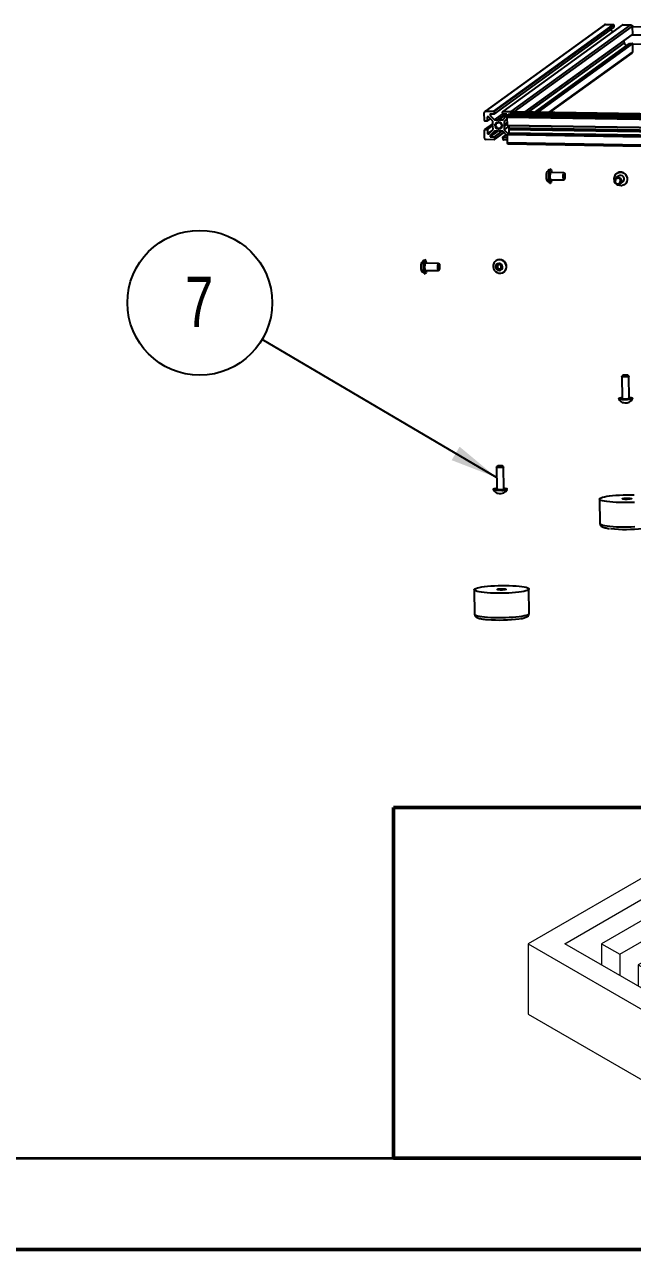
# Model space of a CAD drawing. Header units: millimetres. Extents: x 0 to 279, y 0 to 216.
# Drawn here: x 97.4 to 139.7, y 0 to 85.1 of the extents above; entities that cross this region are included whole.
import ezdxf

# ---------------------------------------------------------------- set-up
doc = ezdxf.new("R2010")
doc.units = ezdxf.units.MM
doc.layers.add('PAGE_BORDER', color=7, linetype='Continuous')
doc.layers.add('TITLE_BLOCK_BORDER', color=7, linetype='Continuous')
doc.styles.add('SLDTEXTSTYLE0', font='TXT', dxfattribs={"width": 0.75})
doc.dimstyles.new('SLDDIMSTYLE0', dxfattribs={"dimtxt": 0.18, "dimasz": 3.302, "dimexe": 0, "dimexo": 0.0625, "dimgap": 0, "dimtad": 0, "dimtih": 1, "dimtoh": 1, "dimdec": 0, "dimrnd": 1e-09, "dimzin": 0, "dimdsep": 46, "dimtxsty": 'Standard', "dimsah": 1, "dimcen": 0.09, "dimadec": 0, "dimazin": 0, "dimtfac": 3.302, "dimtdec": 0, "dimtofl": 0, "dimtmove": 0, "dimatfit": 3, "dimfxl": 1, "dimfrac": 2, "dimtolj": 1, "dimtzin": 0, "dimarcsym": 0})

# ---------------------------------------------------------------- blocks, each defined once
blk = doc.blocks.new('Lien3D Logo')
at = {"color": 7, "linetype": 'Continuous', "lineweight": 18}
for p, q in [((10.607, 16.329), (0, 10.206)), ((11.67, 15.715), (10.607, 16.329)), ((2.128, 10.206), (11.67, 15.715)), ((11.67, 15.715), (11.67, 14.486)), ((12.734, 15.101), (4.255, 10.206)), ((13.798, 14.486), (12.734, 15.101)), ((5.319, 9.592), (13.798, 14.486)), ((13.798, 14.486), (13.798, 13.258)), ((14.862, 13.872), (6.383, 8.977)), ((16.99, 12.644), (14.862, 13.872)), ((12.218, 11.118), (14.862, 12.644)), ((14.862, 12.644), (15.926, 12.03)), ((14.862, 12.644), (14.862, 10.187)), ((15.926, 12.03), (16.99, 12.644)), ((16.99, 12.644), (16.99, 11.416)), ((18.054, 12.03), (9.575, 7.135)), ((15.926, 12.03), (15.926, 10.801)), ((16.039, 8.447), (19.118, 11.416)), ((19.118, 11.416), (18.054, 12.03)), ((19.118, 11.416), (19.118, 10.224)), ((13.282, 10.504), (12.218, 11.118)), ((20.149, 10.82), (16.039, 8.447)), ((21.213, 10.206), (20.149, 10.82)), ((0, 10.206), (0, 6.123)), ((0, 10.206), (10.607, 4.083)), ((11.67, 4.697), (2.128, 10.206)), ((4.255, 10.206), (4.255, 8.977)), ((4.255, 10.206), (5.319, 9.592)), ((8.511, 8.977), (11.155, 10.504)), ((11.155, 10.504), (12.218, 9.889)), ((11.155, 10.504), (11.155, 8.047)), ((12.218, 9.889), (13.282, 10.504)), ((12.734, 5.311), (21.213, 10.206)), ((13.282, 10.504), (13.282, 9.275)), ((21.213, 10.206), (21.213, 6.123)), ((5.319, 9.592), (5.319, 8.363)), ((12.218, 9.889), (12.218, 8.661)), ((6.383, 8.977), (8.511, 7.749)), ((6.383, 8.977), (6.383, 7.749)), ((9.575, 8.363), (8.511, 8.977)), ((10.639, 6.521), (14.749, 8.893)), ((14.749, 8.893), (11.67, 5.925)), ((8.511, 7.749), (9.575, 8.363)), ((9.575, 8.363), (9.575, 7.135)), ((8.511, 7.749), (8.511, 6.521)), ((9.575, 7.135), (10.639, 6.521)), ((9.575, 7.135), (9.575, 5.907)), ((10.639, 6.521), (10.639, 5.293)), ((0, 6.123), (10.607, 0)), ((11.67, 5.925), (12.734, 5.311)), ((11.67, 5.925), (11.67, 4.697)), ((12.734, 1.228), (21.213, 6.123)), ((12.734, 5.311), (12.734, 1.228)), ((10.607, 4.083), (11.67, 4.697)), ((11.67, 4.697), (11.67, 0.614)), ((10.607, 4.083), (10.607, 0)), ((11.67, 1.842), (12.734, 1.228)), ((10.607, 0), (11.67, 0.614))]:
    blk.add_line(p, q, dxfattribs=at)
blk = doc.blocks.new('SW_NOTE_4')
at = {"layer": 'TITLE_BLOCK_BORDER', "color": 0}
blk.add_circle((-4.335, 2.552), 5.031, dxfattribs=at)
at = {"layer": 'TITLE_BLOCK_BORDER', "color": 0, "insert": (-4.37, 4.376), "char_height": 3.5, "attachment_point": 2, "style": 'SLDTEXTSTYLE0'}
blk.add_mtext('7', dxfattribs=at)

msp = doc.modelspace()

# ---------------------------------------------------------------- linework, layer by layer
at = {"color": 7, "linetype": 'Continuous', "lineweight": 25}
for p, q in [((137.752, 85.077), (129.434, 79.063)), ((129.491, 79.081), (137.809, 85.095)), ((130.05, 79.072), (138.368, 85.086)), ((130.08, 79.042), (138.398, 85.056)), ((130.082, 78.873), (138.4, 84.888)), ((138.998, 85.071), (130.68, 79.056)), ((130.697, 79.061), (139.016, 85.076)), ((131.256, 79.052), (139.575, 85.067)), ((132.262, 79.023), (139.669, 84.378)), ((137.809, 85.095), (138.368, 85.086)), ((138.179, 84.728), (138.322, 84.582)), ((138.398, 85.056), (138.4, 84.888)), ((139.016, 85.076), (139.575, 85.067)), ((139.674, 84.966), (139.681, 84.402)), ((139.686, 84.377), (180.482, 83.722)), ((132.496, 79.019), (139.1, 83.794)), ((132.897, 79.013), (139.493, 83.782)), ((139.098, 83.966), (139.1, 83.794)), ((139.1, 83.794), (139.271, 83.621)), ((139.493, 83.782), (139.659, 83.779)), ((139.689, 83.749), (139.696, 83.185)), ((133.973, 78.995), (139.657, 83.105)), ((129.401, 78.419), (129.394, 78.983)), ((129.598, 78.386), (129.431, 78.389)), ((129.491, 79.081), (130.05, 79.072)), ((129.686, 78.682), (129.594, 78.683)), ((129.594, 78.683), (129.598, 78.386)), ((129.598, 78.386), (129.82, 78.547)), ((129.99, 78.374), (129.686, 78.682)), ((130.082, 78.873), (129.788, 78.878)), ((129.788, 78.878), (129.789, 78.785)), ((129.789, 78.785), (129.915, 78.876)), ((129.789, 78.785), (130.093, 78.477)), ((129.993, 78.134), (129.99, 78.374)), ((130.08, 79.042), (130.082, 78.873)), ((130.093, 78.477), (130.67, 78.895)), ((130.093, 78.477), (130.33, 78.473)), ((130.33, 78.473), (130.866, 78.861)), ((130.33, 78.473), (130.382, 78.443)), ((130.382, 78.443), (130.957, 78.859)), ((130.382, 78.443), (130.432, 78.472)), ((130.432, 78.472), (130.965, 78.857)), ((130.432, 78.472), (130.669, 78.468)), ((130.67, 78.864), (130.668, 79.032)), ((130.669, 78.468), (130.966, 78.766)), ((130.965, 78.859), (130.67, 78.864)), ((130.697, 79.061), (131.256, 79.052)), ((130.966, 78.553), (130.775, 78.361)), ((130.775, 78.361), (130.966, 78.5)), ((130.775, 78.361), (130.778, 78.122)), ((130.964, 78.669), (172.639, 78)), ((130.964, 78.669), (130.971, 78.105)), ((130.966, 78.766), (130.965, 78.859)), ((131.094, 78.863), (130.982, 78.782)), ((130.982, 78.782), (172.657, 78.113)), ((131.094, 78.863), (172.769, 78.194)), ((131.095, 78.863), (131.094, 78.863)), ((172.769, 78.194), (131.095, 78.863)), ((131.218, 78.922), (172.892, 78.253)), ((131.218, 78.922), (131.218, 78.861)), ((131.335, 79.037), (131.223, 78.956)), ((131.223, 78.956), (172.898, 78.287)), ((131.338, 79.038), (131.335, 79.037)), ((131.335, 79.037), (173.009, 78.368)), ((173.012, 78.369), (131.338, 79.038)), ((129.417, 77.202), (129.41, 77.766)), ((129.992, 78.202), (129.421, 77.79)), ((129.439, 77.795), (129.605, 77.792)), ((129.605, 77.792), (130.018, 78.091)), ((129.605, 77.792), (129.609, 77.495)), ((129.609, 77.495), (129.942, 77.736)), ((129.609, 77.495), (129.701, 77.494)), ((129.701, 77.494), (129.998, 77.792)), ((130.103, 77.685), (129.807, 77.387)), ((129.807, 77.387), (130.216, 77.684)), ((129.808, 77.294), (130.355, 77.69)), ((130.023, 78.083), (129.993, 78.134)), ((129.995, 78.032), (130.023, 78.083)), ((129.998, 77.792), (129.995, 78.032)), ((130.092, 77.098), (130.768, 77.586)), ((130.102, 77.29), (130.637, 77.677)), ((130.34, 77.682), (130.103, 77.685)), ((130.391, 77.711), (130.34, 77.682)), ((130.442, 77.68), (130.391, 77.711)), ((130.679, 77.676), (130.442, 77.68)), ((130.98, 77.371), (130.679, 77.676)), ((130.69, 77.28), (130.912, 77.441)), ((130.749, 78.071), (130.97, 78.23)), ((130.778, 78.122), (130.749, 78.071)), ((130.749, 78.071), (130.779, 78.019)), ((130.778, 78.122), (130.969, 78.26)), ((130.779, 78.019), (130.97, 78.157)), ((130.779, 78.019), (130.782, 77.78)), ((130.782, 77.78), (131.091, 78.003)), ((130.782, 77.78), (131.049, 77.509)), ((130.971, 78.105), (172.646, 77.436)), ((130.977, 78.079), (172.651, 77.41)), ((130.979, 77.451), (172.654, 76.783)), ((130.979, 77.451), (130.986, 76.887)), ((131.018, 77.509), (130.985, 77.485)), ((130.985, 77.485), (172.659, 76.817)), ((131.018, 77.509), (172.693, 76.841)), ((131.096, 77.572), (131.086, 77.508)), ((131.09, 78.077), (131.092, 77.914)), ((131.092, 77.914), (172.767, 77.246)), ((131.092, 77.914), (131.099, 77.867)), ((131.099, 77.867), (131.093, 77.811)), ((131.093, 77.811), (172.768, 77.143)), ((131.093, 77.811), (131.096, 77.572)), ((131.096, 77.572), (172.771, 76.903)), ((131.099, 77.867), (172.773, 77.198)), ((130.075, 77.092), (129.516, 77.101)), ((129.807, 77.387), (129.808, 77.294)), ((129.808, 77.294), (130.102, 77.29)), ((130.102, 77.29), (130.104, 77.121)), ((130.692, 77.112), (130.69, 77.28)), ((130.69, 77.28), (130.982, 77.275)), ((130.984, 77.078), (130.722, 77.082)), ((130.986, 76.887), (172.661, 76.218)), ((131.004, 76.801), (172.679, 76.133)), ((134.011, 75.034), (133.97, 75.035)), ((133.955, 74.085), (133.996, 74.084)), ((133.999, 74.309), (134.921, 74.294)), ((134.929, 74.794), (134.007, 74.809)), ((134.931, 74.299), (134.988, 74.357)), ((134.932, 74.794), (134.939, 74.789)), ((134.994, 74.729), (134.939, 74.789)), ((138.719, 74.568), (138.535, 74.435)), ((138.595, 74.756), (138.587, 74.75)), ((138.828, 74.03), (139.012, 74.163)), ((139.144, 73.98), (139.152, 73.986)), ((125.301, 68.736), (125.261, 68.737)), ((126.219, 68.497), (125.297, 68.511)), ((126.284, 68.432), (126.229, 68.491)), ((130.191, 68.679), (130.183, 68.673)), ((130.314, 68.188), (130.276, 68.161)), ((130.299, 68.359), (130.314, 68.188)), ((130.314, 68.188), (130.468, 68.111)), ((130.468, 68.111), (130.431, 68.084)), ((130.468, 68.111), (130.569, 68.18)), ((125.245, 67.787), (125.286, 67.786)), ((125.289, 68.011), (126.211, 67.997)), ((126.221, 68.002), (126.278, 68.059)), ((130.739, 67.903), (130.747, 67.909)), ((138.945, 60.651), (138.965, 59.127)), ((139.007, 60.715), (138.948, 60.656)), ((139.443, 60.662), (139.383, 60.72)), ((139.465, 59.133), (139.445, 60.657)), ((138.74, 59.124), (138.74, 59.083)), ((139.69, 59.095), (139.69, 59.136)), ((130.236, 54.353), (130.255, 52.829)), ((130.297, 54.417), (130.238, 54.358)), ((130.242, 54.345), (130.238, 54.358)), ((130.733, 54.364), (130.673, 54.422)), ((130.755, 52.835), (130.736, 54.359)), ((130.03, 52.826), (130.03, 52.785)), ((130.98, 52.797), (130.98, 52.838)), ((137.397, 52.13), (137.418, 50.442)), ((128.687, 45.832), (128.708, 44.145)), ((132.518, 44.192), (132.497, 45.88))]:
    msp.add_line(p, q, dxfattribs=at)
at = {"color": 8, "linetype": 'Continuous', "lineweight": 25}
for p, q in [((131.471, 79.036), (139.674, 84.966)), ((132.242, 79.023), (139.681, 84.402)), ((139.674, 84.966), (181.28, 84.299)), ((139.681, 84.402), (180.516, 83.747)), ((133.063, 79.01), (139.659, 83.779)), ((133.133, 79.009), (139.689, 83.749)), ((139.689, 83.749), (179.633, 83.108)), ((133.904, 78.996), (139.696, 83.185)), ((129.439, 77.795), (129.992, 78.195)), ((130.104, 77.121), (130.759, 77.595))]:
    msp.add_line(p, q, dxfattribs=at)
at = {"color": 7, "linetype": 'Continuous', "lineweight": 50}
msp.add_line((0, 0), (279.4, 0), dxfattribs=at)
at = {"color": 7, "linetype": 'Continuous', "lineweight": 25, "flags": 128}
for points in [[(130.141, 78.081), (130.158, 78.175), (130.211, 78.254), (130.289, 78.307), (130.383, 78.324), (130.477, 78.304), (130.557, 78.249), (130.611, 78.168), (130.631, 78.073), (130.614, 77.978), (130.562, 77.899), (130.483, 77.847), (130.389, 77.829), (130.295, 77.85), (130.215, 77.905), (130.161, 77.986), (130.141, 78.081)], [(130.192, 78.086), (130.206, 78.164), (130.249, 78.23), (130.315, 78.273), (130.392, 78.287), (130.47, 78.271), (130.536, 78.225), (130.581, 78.158), (130.597, 78.08), (130.583, 78.002), (130.54, 77.936), (130.475, 77.893), (130.397, 77.878), (130.319, 77.895), (130.253, 77.94), (130.208, 78.008), (130.192, 78.086)], [(133.871, 74.595), (133.878, 74.722), (133.891, 74.836), (133.91, 74.93), (133.933, 74.997), (133.958, 75.031), (133.97, 75.035)], [(133.911, 74.594), (133.918, 74.721), (133.932, 74.835), (133.951, 74.929), (133.973, 74.996), (133.998, 75.03), (134.024, 75.029), (134.047, 74.994), (134.068, 74.926), (134.084, 74.831), (134.086, 74.808)], [(133.955, 74.085), (133.955, 74.085), (133.93, 74.103), (133.908, 74.155), (133.889, 74.238), (133.877, 74.344), (133.87, 74.466), (133.871, 74.595)], [(134.078, 74.308), (134.066, 74.233), (134.045, 74.152), (134.021, 74.101), (133.995, 74.084), (133.97, 74.103), (133.948, 74.155), (133.93, 74.237), (133.917, 74.343), (133.911, 74.465), (133.911, 74.594)], [(133.955, 74.578), (133.956, 74.481), (133.964, 74.396), (133.978, 74.336), (133.996, 74.31), (133.999, 74.309)], [(134.931, 74.299), (134.917, 74.295), (134.899, 74.321), (134.885, 74.381), (134.877, 74.466), (134.876, 74.563), (134.883, 74.657), (134.896, 74.734), (134.913, 74.782), (134.932, 74.794), (134.932, 74.794)], [(134.989, 74.733), (134.975, 74.724), (134.962, 74.687), (134.952, 74.629), (134.947, 74.558), (134.948, 74.484), (134.954, 74.419), (134.964, 74.374), (134.978, 74.354), (134.993, 74.363), (135.006, 74.399), (135.016, 74.458), (135.021, 74.529), (135.02, 74.603), (135.014, 74.667), (135.003, 74.713), (134.989, 74.733)], [(138.795, 74.449), (138.869, 74.386), (138.916, 74.3), (138.926, 74.204), (138.899, 74.112), (138.839, 74.038), (138.756, 73.994), (138.66, 73.987), (138.569, 74.016), (138.494, 74.079), (138.448, 74.165), (138.437, 74.261), (138.464, 74.353), (138.524, 74.426), (138.608, 74.47), (138.703, 74.478), (138.795, 74.449)], [(138.452, 74.594), (138.526, 74.697), (138.624, 74.774), (138.741, 74.822), (138.866, 74.835), (138.992, 74.814), (139.108, 74.76), (139.207, 74.676), (139.28, 74.569), (139.322, 74.447), (139.33, 74.319), (139.304, 74.195), (139.246, 74.083), (139.159, 73.992), (139.051, 73.929), (138.928, 73.898), (138.802, 73.902), (138.679, 73.94), (138.571, 74.01), (138.555, 74.024)], [(138.756, 74.388), (138.686, 74.411), (138.614, 74.405), (138.55, 74.371), (138.505, 74.315), (138.484, 74.246), (138.492, 74.172), (138.527, 74.107), (138.584, 74.06), (138.654, 74.037), (138.726, 74.043), (138.79, 74.076), (138.835, 74.132), (138.856, 74.202), (138.848, 74.275), (138.813, 74.341), (138.756, 74.388)], [(125.245, 67.787), (125.231, 67.793), (125.207, 67.831), (125.187, 67.901), (125.172, 67.997), (125.162, 68.113), (125.16, 68.24), (125.164, 68.369), (125.175, 68.49), (125.192, 68.594), (125.213, 68.673), (125.237, 68.722), (125.262, 68.737), (125.262, 68.737)], [(125.368, 68.01), (125.364, 67.979), (125.345, 67.886), (125.322, 67.822), (125.297, 67.79), (125.271, 67.792), (125.248, 67.83), (125.228, 67.9), (125.212, 67.996), (125.203, 68.113), (125.2, 68.24), (125.205, 68.369), (125.215, 68.489), (125.232, 68.593), (125.253, 68.673), (125.277, 68.722), (125.303, 68.736), (125.303, 68.736)], [(125.298, 68.511), (125.279, 68.494), (125.262, 68.442), (125.25, 68.362), (125.245, 68.267), (125.246, 68.171), (125.255, 68.089), (125.27, 68.033), (125.288, 68.012), (125.289, 68.011)], [(126.221, 68.002), (126.21, 67.997), (126.192, 68.018), (126.177, 68.074), (126.168, 68.156), (126.166, 68.252), (126.172, 68.348), (126.184, 68.427), (126.201, 68.48), (126.22, 68.497), (126.229, 68.491)], [(126.311, 68.241), (126.31, 68.314), (126.303, 68.377), (126.292, 68.42), (126.278, 68.436), (126.263, 68.423), (126.25, 68.383), (126.241, 68.322), (126.237, 68.25), (126.238, 68.177), (126.245, 68.114), (126.256, 68.072), (126.27, 68.056), (126.285, 68.069), (126.298, 68.108), (126.307, 68.169), (126.311, 68.241)], [(129.997, 68.26), (130.026, 68.134), (130.086, 68.02), (130.175, 67.926), (130.285, 67.858), (130.407, 67.823), (130.534, 67.822), (130.656, 67.856), (130.763, 67.921), (130.847, 68.014), (130.903, 68.128), (130.926, 68.253), (130.915, 68.381), (130.87, 68.502), (130.795, 68.607), (130.695, 68.688), (130.577, 68.74), (130.451, 68.758), (130.326, 68.742), (130.211, 68.692), (130.114, 68.612), (130.043, 68.508), (130.003, 68.387), (129.997, 68.26)], [(130.171, 68.24), (130.198, 68.147), (130.258, 68.07), (130.342, 68.021), (130.437, 68.008), (130.529, 68.033), (130.603, 68.091), (130.649, 68.175), (130.659, 68.27), (130.632, 68.364), (130.572, 68.441), (130.488, 68.489), (130.393, 68.502), (130.302, 68.478), (130.227, 68.419), (130.181, 68.336), (130.171, 68.24)], [(139.443, 60.662), (139.443, 60.662), (139.438, 60.648), (139.396, 60.635), (139.323, 60.625), (139.231, 60.619), (139.134, 60.619), (139.046, 60.624), (138.981, 60.633), (138.948, 60.646), (138.948, 60.656)], [(139.011, 60.718), (139.007, 60.707), (139.031, 60.698), (139.081, 60.69), (139.148, 60.687), (139.222, 60.687), (139.292, 60.691), (139.347, 60.699), (139.379, 60.709), (139.383, 60.72), (139.358, 60.729), (139.308, 60.736), (139.242, 60.74), (139.167, 60.74), (139.098, 60.735), (139.042, 60.728), (139.011, 60.718)], [(139.098, 59.063), (138.978, 59.068), (138.875, 59.078), (138.798, 59.092), (138.752, 59.109), (138.74, 59.127), (138.763, 59.145), (138.82, 59.162), (138.906, 59.177), (138.964, 59.184)], [(139.098, 59.022), (138.978, 59.027), (138.876, 59.037), (138.799, 59.051), (138.753, 59.068), (138.74, 59.083)], [(139.464, 59.19), (139.505, 59.186), (139.596, 59.175), (139.658, 59.159), (139.687, 59.142), (139.682, 59.123), (139.641, 59.105), (139.569, 59.089), (139.471, 59.076), (139.354, 59.067), (139.226, 59.062), (139.098, 59.063)], [(139.69, 59.095), (139.682, 59.082), (139.642, 59.065), (139.57, 59.048), (139.472, 59.035), (139.354, 59.026), (139.227, 59.022), (139.098, 59.022)], [(130.733, 54.364), (130.732, 54.353), (130.697, 54.34), (130.63, 54.329), (130.541, 54.322), (130.443, 54.321), (130.352, 54.325), (130.281, 54.333), (130.242, 54.345)], [(130.3, 54.407), (130.33, 54.398), (130.383, 54.392), (130.453, 54.389), (130.527, 54.39), (130.595, 54.395), (130.646, 54.403), (130.672, 54.413), (130.67, 54.424), (130.64, 54.433), (130.586, 54.44), (130.517, 54.443), (130.443, 54.441), (130.375, 54.436), (130.324, 54.428), (130.298, 54.418), (130.3, 54.407)], [(130.61, 52.727), (130.481, 52.724), (130.354, 52.725), (130.238, 52.732), (130.142, 52.743), (130.073, 52.758), (130.036, 52.775), (130.03, 52.785)], [(130.609, 52.767), (130.48, 52.764), (130.353, 52.766), (130.238, 52.773), (130.142, 52.784), (130.072, 52.799), (130.035, 52.816), (130.033, 52.834), (130.066, 52.852), (130.131, 52.869), (130.224, 52.883), (130.254, 52.886)], [(130.754, 52.892), (130.823, 52.886), (130.906, 52.873), (130.96, 52.857), (130.98, 52.839), (130.964, 52.821), (130.915, 52.803), (130.835, 52.788), (130.73, 52.775), (130.609, 52.767)], [(139.822, 51.9), (139.568, 51.89), (139.309, 51.884), (139.049, 51.883), (138.795, 51.887), (138.549, 51.896), (138.318, 51.91), (138.105, 51.929), (137.914, 51.952), (137.75, 51.978), (137.614, 52.008), (137.509, 52.041), (137.438, 52.075), (137.402, 52.111), (137.401, 52.148), (137.436, 52.185), (137.505, 52.221), (137.607, 52.257), (137.742, 52.29), (137.905, 52.321), (138.094, 52.348), (138.306, 52.372), (138.537, 52.392), (138.781, 52.408), (139.036, 52.418), (139.295, 52.424), (139.555, 52.425), (139.809, 52.421)], [(139.503, 52.122), (139.407, 52.113), (139.298, 52.109), (139.19, 52.11), (139.095, 52.117), (139.025, 52.128), (138.989, 52.143), (138.99, 52.158), (139.029, 52.174), (139.101, 52.186), (139.197, 52.195), (139.306, 52.199), (139.414, 52.197), (139.509, 52.191), (139.579, 52.179), (139.615, 52.165), (139.614, 52.149), (139.575, 52.134), (139.503, 52.122)], [(131.974, 45.687), (131.783, 45.66), (131.569, 45.636), (131.337, 45.617), (131.092, 45.602), (130.837, 45.591), (130.577, 45.586), (130.318, 45.585), (130.064, 45.59), (129.82, 45.6), (129.59, 45.614), (129.379, 45.633), (129.19, 45.656), (129.027, 45.683), (128.894, 45.713), (128.792, 45.746), (128.724, 45.78), (128.691, 45.817), (128.693, 45.853), (128.73, 45.89), (128.802, 45.927), (128.908, 45.962), (129.045, 45.995), (129.21, 46.025), (129.402, 46.053), (129.615, 46.076), (129.847, 46.096), (130.093, 46.111), (130.348, 46.121), (130.607, 46.127), (130.866, 46.127), (131.12, 46.122), (131.365, 46.113), (131.595, 46.098), (131.806, 46.079), (131.994, 46.056), (132.157, 46.03), (132.29, 46), (132.392, 45.967), (132.46, 45.932), (132.494, 45.896), (132.491, 45.859), (132.454, 45.822), (132.382, 45.786), (132.277, 45.751), (132.14, 45.718), (131.974, 45.687)], [(130.822, 45.828), (130.734, 45.818), (130.628, 45.812), (130.518, 45.812), (130.417, 45.817), (130.337, 45.826), (130.288, 45.84), (130.275, 45.855), (130.301, 45.871), (130.362, 45.884), (130.45, 45.895), (130.556, 45.901), (130.666, 45.901), (130.767, 45.896), (130.847, 45.886), (130.897, 45.873), (130.909, 45.857), (130.883, 45.842), (130.822, 45.828)]]:
    msp.add_lwpolyline(points, dxfattribs=at)
at = {"color": 8, "linetype": 'Continuous', "lineweight": 25, "flags": 128}
for points in [[(137.418, 50.442), (137.423, 50.424), (137.459, 50.388), (137.53, 50.353), (137.635, 50.32), (137.771, 50.291), (137.936, 50.264), (138.126, 50.241), (138.339, 50.223), (138.57, 50.209), (138.816, 50.2), (139.07, 50.195), (139.33, 50.196), (139.589, 50.202), (139.844, 50.213)], [(128.708, 44.145), (128.712, 44.129), (128.745, 44.093), (128.813, 44.058), (128.915, 44.025), (129.049, 43.995), (129.211, 43.969), (129.4, 43.945), (129.611, 43.927), (129.841, 43.912), (130.085, 43.902), (130.339, 43.898), (130.598, 43.898), (130.858, 43.904), (131.113, 43.914), (131.359, 43.929), (131.59, 43.949), (131.804, 43.972), (131.995, 44), (132.161, 44.03), (132.298, 44.063), (132.403, 44.098), (132.475, 44.134), (132.513, 44.171), (132.518, 44.192)]]:
    msp.add_lwpolyline(points, dxfattribs=at)
at = {"color": 7, "linetype": 'Continuous', "lineweight": 25}
for centre, radius, start, end in [((137.808, 85), 0.095, 88.94029, 125.80832), ((138.368, 85.056), 0.0306, 0.73035, 88.54913), ((139.015, 85.048), 0.0285, 88.94029, 125.80832), ((139.572, 84.965), 0.102, 0.73037, 88.54912), ((139.652, 84.402), 0.0288, 306.09742, 1.08078), ((139.887, 84.99), 0.214, 155.27458, 186.31637), ((139.713, 84.396), 0.033, 168.32976, 215.31664), ((139.659, 83.749), 0.0306, 0.73036, 88.54914), ((139.753, 83.756), 0.0642, 155.27456, 186.31637), ((139.6, 83.183), 0.0961, 306.09742, 1.08076), ((129.49, 78.985), 0.0953, 89.06695, 181.28074), ((129.432, 78.42), 0.0306, 180.73036, 268.54914), ((130.049, 79.041), 0.0306, 0.73035, 88.54913), ((130.697, 79.033), 0.0286, 89.06695, 181.28074), ((131.177, 78.692), 0.214, 155.27458, 186.31637), ((131.281, 78.929), 0.0642, 155.27457, 186.31637), ((131.254, 78.952), 0.1, 48.17071, 88.85748), ((129.438, 77.766), 0.0286, 89.06693, 181.28075), ((131.003, 78.098), 0.033, 168.32976, 215.31664), ((131.043, 77.458), 0.0642, 155.27456, 186.31637), ((129.519, 77.203), 0.102, 180.73037, 268.54912), ((130.075, 77.121), 0.0286, 269.06694, 1.28076), ((130.723, 77.112), 0.0306, 180.73035, 268.54913), ((131.094, 76.865), 0.11, 168.32976, 215.31664), ((134.19, 74.556), 0.529, 115.66998, 153.03588), ((134.299, 74.521), 0.617, 174.28113, 197.83899), ((134.289, 74.595), 0.605, 160.64166, 181.26931), ((134.19, 74.556), 0.529, 205.12561, 242.49151), ((134.269, 74.628), 0.318, 145.31176, 189.13582), ((138.874, 74.377), 0.474, 152.78274, 205.02296), ((138.866, 74.365), 0.475, 307.09735, 124.64125), ((138.861, 74.362), 0.25, 307.07401, 124.66459), ((125.747, 68.254), 0.777, 161.6959, 196.46559), ((125.48, 68.258), 0.529, 115.66998, 153.03588), ((125.053, 68.53), 0.324, 356.45497, 39.56444), ((130.461, 68.288), 0.475, 307.10027, 124.63833), ((130.419, 68.259), 0.174, 155.46381, 214.68938), ((130.41, 68.263), 0.164, 93.41622, 155.11692), ((130.421, 68.258), 0.175, 214.06308, 273.13451), ((130.41, 68.252), 0.175, 34.06308, 93.13451), ((130.421, 68.248), 0.164, 273.41622, 335.11692), ((130.411, 68.251), 0.174, 335.46381, 34.68938), ((130.641, 68.419), 0.257, 14.39362, 57.34498), ((125.48, 68.258), 0.529, 205.12561, 242.49151), ((139.212, 59.319), 0.529, 207.04114, 243.6056), ((139.101, 59.362), 0.272, 239.82199, 280.90044), ((139.134, 59.363), 0.541, 253.19228, 272.40543), ((139.248, 59.612), 0.526, 259.64552, 294.35661), ((139.222, 59.738), 0.918, 265.88552, 284.94238), ((139.212, 59.319), 0.529, 297.82957, 334.39403), ((130.502, 53.021), 0.529, 207.04114, 243.6056), ((130.464, 53.376), 0.585, 249.05594, 279.41547), ((130.606, 53.088), 0.294, 261.0333, 300.48864), ((130.67, 53.421), 0.697, 265.0652, 296.45674), ((130.502, 53.021), 0.529, 297.82957, 334.39403), ((130.479, 53.411), 0.89, 256.26055, 275.45043), ((130.574, 53.098), 0.572, 268.94574, 287.85692), ((139.208, 60.132), 10.108, 263.99299, 276.75648), ((130.48, 53.872), 10.146, 265.03253, 277.68704)]:
    msp.add_arc(centre, radius, start, end, dxfattribs=at)
for points, knots in [([(130.4, 68.426), (130.382, 68.414), (130.352, 68.394), (130.301, 68.359), (130.273, 68.34), (130.261, 68.332)], [0, 0, 0, 0, 0.439117, 0.751367, 1, 1, 1, 1]), ([(130.261, 68.332), (130.263, 68.324), (130.268, 68.299), (130.274, 68.252), (130.277, 68.2), (130.276, 68.171), (130.276, 68.161)], [0, 0, 0, 0, 0.156025, 0.493707, 0.819058, 1, 1, 1, 1]), ([(130.276, 68.161), (130.3, 68.151), (130.342, 68.135), (130.395, 68.106), (130.42, 68.091), (130.431, 68.084)], [0, 0, 0, 0, 0.439117, 0.751367, 1, 1, 1, 1]), ([(130.554, 68.35), (130.534, 68.362), (130.5, 68.383), (130.443, 68.41), (130.413, 68.421), (130.4, 68.426)], [0, 0, 0, 0, 0.439117, 0.751367, 1, 1, 1, 1]), ([(130.431, 68.084), (130.452, 68.099), (130.49, 68.125), (130.538, 68.157), (130.56, 68.172), (130.569, 68.179)], [0, 0, 0, 0, 0.4391165, 0.7513669, 1, 1, 1, 1]), ([(130.569, 68.179), (130.569, 68.189), (130.57, 68.218), (130.567, 68.27), (130.561, 68.317), (130.556, 68.342), (130.554, 68.35)], [0, 0, 0, 0, 0.180942, 0.506293, 0.843975, 1, 1, 1, 1]), ([(137.42, 50.446), (137.419, 50.442), (137.415, 50.41), (137.435, 50.35), (137.474, 50.287), (137.524, 50.241), (137.586, 50.203), (137.669, 50.168), (137.78, 50.136), (137.926, 50.106), (138.033, 50.088), (138.1, 50.081), (138.102, 50.081)], [0, 0, 0, 0, 0.012595, 0.095584, 0.173698, 0.256222, 0.355078, 0.490615, 0.663424, 0.824703, 0.994519, 1, 1, 1, 1]), ([(128.71, 44.141), (128.713, 44.115), (128.718, 44.062), (128.758, 43.998), (128.806, 43.95), (128.865, 43.911), (128.947, 43.874), (129.058, 43.841), (129.205, 43.81), (129.368, 43.785), (129.496, 43.771), (129.559, 43.765)], [0, 0, 0, 0, 0.066282, 0.135035, 0.206202, 0.289728, 0.401762, 0.566041, 0.707923, 0.857342, 1, 1, 1, 1]), ([(131.885, 43.821), (131.901, 43.823), (131.976, 43.835), (132.089, 43.859), (132.224, 43.894), (132.323, 43.932), (132.397, 43.973), (132.453, 44.02), (132.495, 44.081), (132.52, 44.144), (132.515, 44.182), (132.514, 44.193)], [0, 0, 0, 0, 0.045994, 0.217823, 0.393944, 0.579969, 0.703587, 0.797269, 0.883943, 0.967469, 1, 1, 1, 1])]:
    msp.add_open_spline(points, degree=3, knots=knots, dxfattribs=at)
at = {"layer": 'PAGE_BORDER', "lineweight": 35}
msp.add_line((6.35, 6.35), (273.05, 6.35), dxfattribs=at)
at = {"layer": 'TITLE_BLOCK_BORDER', "lineweight": 50}
for p, q in [((123.087, 30.708), (123.087, 6.35)), ((166.18, 30.708), (123.087, 30.708)), ((166.18, 6.35), (123.087, 6.35))]:
    msp.add_line(p, q, dxfattribs=at)

# ---------------------------------------------------------------- block references
at = {"layer": 'TITLE_BLOCK_BORDER'}
msp.add_blockref('SW_NOTE_4', (113.953, 63.214), dxfattribs=at)
at = {"layer": 'TITLE_BLOCK_BORDER', "xscale": 1.2, "yscale": 1.2, "zscale": 1.2}
msp.add_blockref('Lien3D Logo', (132.432, 8.997), dxfattribs=at)

# ---------------------------------------------------------------- leaders
at = {"layer": 'TITLE_BLOCK_BORDER'}
msp.add_leader([(130.245, 53.623), (113.953, 63.214)], dimstyle='SLDDIMSTYLE0', dxfattribs=at)

doc.saveas('drawing.dxf')
